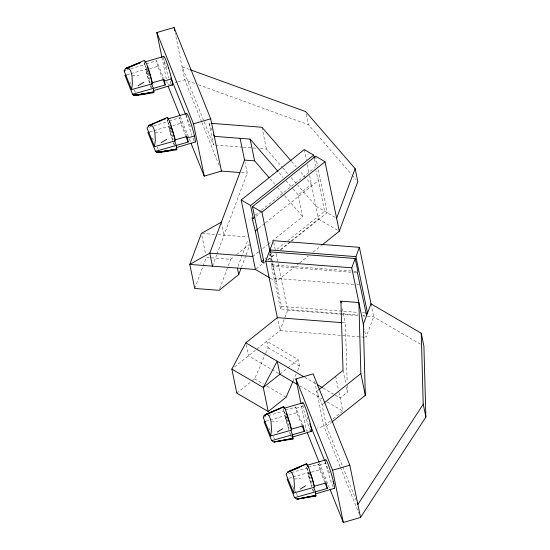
<?xml version="1.0" encoding="UTF-8"?>
<svg xmlns="http://www.w3.org/2000/svg" width="550" height="550" viewBox="0 0 550 550"><rect width="100%" height="100%" fill="white"/><g stroke="black" fill="none" stroke-linecap="round" stroke-linejoin="round"><path stroke-width="0.41" stroke-dasharray="2.75 2.06" d="M194.741 288.447L202.758 266.977M203.053 266.179L206.326 257.434L230.697 259.318L233.97 256.692M212.451 266.152L216.611 255.021M216.906 254.224L247.232 173.085L245.066 162.532M219.691 288.736L228.023 266.475M228.319 265.678L230.697 259.318M237.985 266.496L248.084 239.463M241.395 267.431L245.85 255.502M246.146 254.705L250.009 244.372M341.894 313.706L280.589 308.956L271.425 266.069L271.893 264.825L269.555 253.461M280.589 308.956L281.518 306.474L270.6 253.303M276.148 254.066L287.664 310.159L280.012 330.632L256.307 349.566M252.003 380.964L254.65 378.847L265.403 353.939M265.732 353.155L268.091 347.71L266.764 341.22L298.196 359.638L299.523 366.128L297.172 371.573M293.15 380.916L296.842 372.35M236.583 254.595L248.999 244.626M255.379 215.084L260.748 210.794M261.422 210.258L315.109 167.365M255.97 216.356L260.666 212.603M272.071 241.079L302.672 216.631L298.21 194.879L311.403 184.339L299.599 170.713M258.651 228.305L264.688 223.486M265.361 222.949L318.374 180.586L315.927 170.672M252.78 256.493L258.768 251.714M262.762 248.524L267.417 244.805M268.084 244.269L271.411 241.615M264.942 258.968L266.282 257.895M269.637 255.214L272.326 253.069M277.021 249.315L285.072 242.88M287.76 240.735L324.672 211.241L318.374 180.586M256.121 268.95L262.831 263.587M267.527 259.834L274.911 253.935M280.28 249.645L290.345 241.601M291.019 241.065L318.532 219.079L309.595 175.546M268.132 259.903L276.183 253.468M280.878 249.714L290.943 241.67M291.617 241.134L327.188 212.712L318.319 169.51M270.27 278.156L276.203 281.627L299.021 263.395M299.688 262.859L308.413 255.887M313.108 252.134L321.166 245.699M234.506 366.974L255.654 350.089M236.775 393.119L251.343 381.494M279.895 374.22L287.086 368.493M287.739 367.971L298.196 359.638M318.044 390.356L316.738 391.401L322.032 404.58L326.494 426.332L356.276 500.473M322.032 404.58L323.373 403.507M347.284 385.309L347.497 392.15L340.127 398.035L334.207 394.57M330.399 420.929L323.868 426.147L317.309 428.072M333.004 418.846L342.794 411.022L338.58 390.507M326.494 426.332L331.183 422.592M263.23 417.354L267.561 415.828M146.376 63.828L156.599 60.734L163.797 78.657M149.084 68.901L145.936 69.85A14.768 1.327 73.6 0 0 147.373 75.254L149.696 83.504M149.868 68.661L157.733 66.282L162.745 78.753M169.29 120.89L179.513 117.796L186.711 135.726M172.789 125.723L180.654 123.344L185.659 135.816M285.484 410.19L295.707 407.096L303.215 425.803M288.977 415.03L296.842 412.651L301.854 425.116M308.399 467.259L318.622 464.166L326.136 482.873M324.775 482.185L319.763 469.714L307.966 473.282A14.768 1.327 73.6 0 0 309.403 478.686L310.516 482.433A15.304 1.375 73.6 0 0 311.678 485.994M126.809 69.939L130.089 68.977M130.907 68.736L144.815 64.653L144.478 62.59M126.947 74.814L130.219 73.851M131.037 73.617L145.771 69.293L151.209 82.961M170.823 83.868L167.544 84.831L166.863 81.51M174.921 82.665L177.382 81.943M178.2 81.703L184.759 79.778L195.209 83.573M148.912 127.243L153.003 126.039M153.821 125.806L167.736 121.722L167.392 119.652M149.861 131.883L153.141 130.921M153.959 130.68L168.685 126.356L173.814 139.26M268.379 415.587L283.931 411.029L283.587 408.959M296.842 412.651L295.928 408.327L303.029 406.244M266.056 421.19L269.328 420.228M270.146 419.987L284.879 415.663L290.008 428.56M312.393 429.509L306.653 431.193L301.207 404.642M288.839 473.378L290.476 472.897M291.301 472.656L306.845 468.091L306.508 466.029M319.763 469.714L318.849 465.389L325.951 463.306M288.977 478.252L292.249 477.29M293.067 477.049L307.801 472.732L312.923 485.623M132.261 75.487L138.689 75.343M155.183 132.557L161.604 132.406M271.377 421.864L277.798 421.712M294.298 478.926L300.719 478.775M242.502 147.166L213.469 144.918L209.007 123.159L210.712 123.289M243.354 147.228L256.156 148.225M260.425 148.555L266.406 149.016L282.143 167.179M241.409 172.631L247.232 173.085M202.242 233.454L214.816 234.431M218.171 234.685L247.314 236.947M271.893 264.825L352.784 271.095M353.636 271.157L357.892 271.487M271.425 266.069L353.169 272.401M354.021 272.463L357.424 272.731M274.299 278.3L356.043 284.632M356.888 284.701L360.298 284.962M281.518 306.474L358.153 312.414M362.409 312.744L364.966 312.943M342.746 313.775L358.078 314.964M363.186 315.356L364.884 315.487M287.664 310.159L358.332 315.631M362.594 315.961L373.663 316.821L420.949 344.486M341.956 322.651L345.359 322.912L347.181 381.893M364.306 337.164L280.012 330.632L277.606 318.911M189.365 69.424L182.098 66.791L203.864 121M198.419 84.741L308.488 124.74L351.649 174.536M335.136 217.367L315.865 206.092L297.88 185.336M318.532 219.079L339.281 231.22M268.091 347.71L299.523 366.128M304.611 377.252L315.707 383.749M323.111 388.08L333.472 394.137M278.431 373.368L248.469 355.836L246.132 344.472M299.874 385.914L322.073 398.901M327.257 401.933L342.794 411.022M254.65 378.847L263.429 383.982M267.087 386.127L286.096 397.258M352.206 175.182L356.132 179.712M291.727 161.638L296.223 166.822M282.7 167.826L287.76 173.662M291.136 177.554L297.316 184.69M279.207 172.831L283.119 177.368M285.911 180.613L292.621 188.396M293.178 189.042L298.21 194.879M270.256 179.025L274.725 184.216M277.523 187.454L284.226 195.236M284.79 195.883L302.672 216.631M151.759 137.61L153.883 140.841M129.924 82.149L130.962 83.779M269.039 428.526L270.077 430.148M291.954 485.588L292.648 486.674M292.992 487.211L293.968 488.826M290.923 435.964L291.459 437.14M209.007 123.159L211.805 130.137M204.188 121.797L213.469 144.918M201.664 121.859L184.759 79.778L175.223 33.309M201.981 122.65L219.196 165.522M340.134 466.634L323.868 426.147L314.504 380.504M340.45 467.431L358.944 513.48M164.175 61.194L167.729 70.042M185.852 115.163L190.939 127.841M307.134 417.141L308.089 419.519M324.961 461.526L330.048 474.21M180.304 116.586L188.911 138.022M189.228 138.82L190.506 141.996M319.413 462.956L329.931 489.156M148.521 73.556L144.801 64.302A14.768 1.327 73.6 0 1 144.657 62.672M171.126 129.848L167.716 121.364A14.768 1.327 73.6 0 1 167.571 119.735M287.32 419.155L283.91 410.664A14.768 1.327 73.6 0 1 283.766 409.042M306.824 467.734L309.306 473.901M144.815 64.653L149.284 75.783M167.736 121.722L171.889 132.055M283.931 411.029L288.076 421.362M306.845 468.091L310.681 477.634M312.441 489.108L313.149 491.15M289.527 432.039L290.235 434.081M173.333 142.732L174.041 144.774M150.411 85.669L151.119 87.711M311.726 486.942L307.801 472.732M288.805 429.88L284.879 415.663M172.611 140.573L170.837 134.2M171.194 136.022L170.294 132.323A14.768 1.327 73.6 0 1 168.857 126.912M148.28 78.959L145.771 69.293M170.521 133.719L168.685 126.356M180.654 123.344L179.513 117.796M157.733 66.282L156.599 60.734M370.996 303.834L373.663 316.821L366.011 337.294L364.293 328.921M315.59 156.214L317.632 166.189M306.322 114.187L308.488 124.74M314.531 159.17L316.367 168.101M342.437 308.688L345.359 322.912M304.267 149.593L306.329 159.637M307.361 164.663L308.907 172.198M343.028 370.397L345.778 383.783M346.466 387.131L347.497 392.15M335.665 376.283L338.408 389.668M261.938 127.263L266.406 149.016M273.742 242.344L275.289 249.879M270.359 253.158L276.203 281.627M221.375 222.152L224.036 235.139M201.912 235.874L205.645 254.121M161.927 57.448L166.691 80.678M318.622 464.166L318.849 465.389M295.707 407.096L295.928 408.327M273.426 436.288A15.469 2.998 55.9 0 1 274.423 438.776M302.837 405.082A14.692 1.32 73.6 0 0 305.422 416.068L306.536 419.815A15.304 1.375 73.6 0 0 310.633 430.705M285.051 416.219A14.768 1.327 73.6 0 0 286.481 421.623L287.602 425.37A15.304 1.375 73.6 0 0 288.757 428.931M290.881 434.576A15.304 1.375 73.6 0 1 290.393 433.414M294.862 490.408A15.469 2.998 55.9 0 1 295.659 491.927M296.347 493.35A15.469 2.998 55.9 0 1 297.344 495.839M325.648 461.223A14.692 1.32 73.6 0 0 328.336 473.131L329.457 476.877A15.304 1.375 73.6 0 0 333.554 487.774M313.796 491.638A15.304 1.375 73.6 0 1 312.792 489.136M157.231 146.981A15.469 2.998 55.9 0 1 158.531 150.487M186.539 114.847A14.706 1.32 73.6 0 0 189.228 126.768L190.348 130.515A15.304 1.375 73.6 0 0 191.881 135.183M174.687 145.276A15.304 1.375 73.6 0 1 173.683 142.773M172.562 139.631A15.304 1.375 73.6 0 1 171.407 136.063M194.061 140.669A15.304 1.375 73.6 0 1 192.624 137.218M134.31 89.911A15.469 2.998 55.9 0 1 135.609 93.424M163.618 57.784A14.706 1.32 73.6 0 0 166.306 69.699L167.427 73.446A15.304 1.375 73.6 0 0 168.967 78.114M151.772 88.206A15.304 1.375 73.6 0 1 150.769 85.704M149.648 82.569A15.304 1.375 73.6 0 1 148.493 79.001M171.146 83.607A15.304 1.375 73.6 0 1 169.703 80.149"/><path stroke-width="0.82" d="M167.166 118.202L167.613 117.446L170.046 122.382L175.402 140.8L154.522 146.671L147.042 128.047L149.229 125.269L167.372 117.404M283.36 407.509L283.807 406.752L285.553 409.812L289.912 423.775A14.768 1.327 73.6 0 1 291.342 429.179L303.215 425.803L303.882 428.808L304.356 431.351L292.483 434.727M306.281 464.571L306.728 463.822L308.468 466.874L312.826 480.837A14.768 1.327 73.6 0 1 314.263 486.248L326.136 482.873L326.796 485.877L327.278 488.421L315.404 491.796A14.768 1.327 73.6 0 1 315.521 493.955M131.601 89.609L132.385 83.346L131.986 75.866A15.469 5.534 -87.7 0 0 129.051 68.564C127.126 66.715 124.788 69.108 124.121 70.984L131.601 89.609L152.481 83.737C150.253 75.941 149.016 66.997 144.458 60.342L127.002 67.918M154.522 146.671L155.306 140.408L154.901 132.935A15.469 5.534 -87.7 0 0 151.972 125.634L149.923 124.981M270.71 435.978L271.501 429.715L271.095 422.242A15.469 5.534 -87.7 0 0 268.166 414.941C266.241 413.091 263.897 415.484 263.23 417.354L270.71 435.978L291.589 430.107L289.754 422.751M293.631 493.047L294.415 486.784L294.016 479.304A15.469 5.534 -87.7 0 0 291.081 472.003C289.156 470.154 286.818 472.546 286.151 474.423L293.631 493.047L314.511 487.176L312.001 477.51M158.689 151.999L157.843 152.749L155.471 151.305L147.991 132.688L149.243 132.151M274.739 441.767L274.883 441.306M297.798 498.369L296.952 499.125L294.58 497.681L287.107 479.057L287.526 479.559M240.103 138.339L244.564 160.091L209.784 253.165L212.451 266.152L255.447 269.486L269.534 277.722M221.375 222.152L201.403 233.386L189.805 264.413L194.741 288.447L219.099 290.324L238.721 274.587L241.099 268.221M277.434 318.072L265.746 261.147L269.225 251.838L355.224 258.5L357.892 271.487L357.424 272.731L366.589 315.624M270.428 252.471L269.919 249.975L273.398 240.666L359.397 247.335L371.085 304.26M336.621 218.233L355.142 168.657L305.683 111.588L190.169 69.719M321.832 245.163L339.281 231.22L357.809 181.651L355.142 168.657M363.674 325.93L351.746 267.809L355.224 258.5M365.812 313.005L367.517 313.143L355.919 256.637L359.397 247.335M292.813 381.693L286.096 397.258L268.214 411.538L236.775 393.119L231.853 369.091L245.802 342.843L277.344 317.646L341.956 322.651M168.623 68.104A15.304 1.375 73.6 0 0 163.934 56.444L163.632 56.65A14.706 1.32 73.6 0 0 163.591 57.117M153.368 90.688L172.418 84.906M195.346 142.017A14.733 1.32 73.6 0 0 192.658 128.92L191.538 125.173A15.304 1.375 73.6 0 0 186.856 113.513L186.546 113.713A14.706 1.32 73.6 0 0 186.512 114.18M176.309 145.496A14.768 1.327 73.6 0 1 176.413 147.593L195.333 141.969M311.534 431.303A14.706 1.32 73.6 0 0 308.846 418.22L307.732 414.473A15.304 1.375 73.6 0 0 303.043 402.813L302.741 403.013A14.733 1.32 73.6 0 0 302.699 403.487M292.476 437.058L311.527 431.269M325.655 460.082L325.964 459.869A15.304 1.375 73.6 0 1 330.646 471.536L331.767 475.283A14.706 1.32 73.6 0 1 334.448 488.373M315.507 493.893L334.441 488.338M158.262 152.708L176.708 149.758L176.351 145.441L174.433 140.669M265.43 421.458L264.186 421.994L271.666 440.619L273.481 441.884L292.903 439.065L292.545 434.748L290.627 429.976M297.378 499.084L315.824 496.127L315.459 491.81L313.548 487.039M329.931 489.156L343.324 522.5L360.539 517.447L425.879 417.017L423.906 346.218L421.238 333.231L370.996 303.834L363.344 324.308L365.324 395.312L331.849 422.056M126.321 75.082L125.07 75.618L132.55 94.243L134.365 95.514L135.63 95.391M255.447 269.486L241.189 199.994L304.267 149.593L313.699 155.114L314.366 158.359M254.629 217.429L253.282 218.501L250.621 205.514L313.699 155.114M253.282 218.501L252.024 217.766L255.296 230.986L261.587 261.649L264.103 263.12L252.505 206.614L315.59 156.214L325.022 161.734L339.281 231.22M270.188 252.319L261.938 212.135L325.022 161.734M255.296 230.986L257.978 228.841M261.587 261.649L263.601 260.04M231.853 369.091L263.292 387.489L277.228 361.233L279.895 374.22L263.292 387.489L268.214 411.538M318.697 389.84L343.028 370.397L340.89 301.159L358.875 302.555L360.855 373.56L365.324 395.312M324.039 402.978L360.855 373.56M138.112 85.718L143.715 82.342M161.026 142.78L166.629 139.404M277.221 432.094L282.824 428.711M300.142 489.156L305.745 485.774M264.082 415.882L265.451 415.168M266.819 414.446L269.562 413.009M289.74 471.515L292.476 470.071M130.446 66.639L125.627 68.736L140.312 62.597M153.368 123.702L148.541 125.806L161.707 120.354M266.118 414.288L283.566 406.711M274.739 410.754L264.736 415.112L268.62 413.531M289.032 471.357L306.488 463.774M124.121 70.984L125.373 70.448M265.416 414.576L283.415 406.966M288.337 471.646L306.336 464.028M136.373 64.054L126.308 68.207L140.346 62.672M270.167 412.892L272.498 411.943M299.296 467.424L287.657 472.175L299.977 466.909M159.287 121.124L165.591 118.786M275.481 410.431L280.211 408.678M161.927 57.448L156.812 32.553L174.027 27.5L210.698 118.807L221.43 171.084L239.738 172.501M144.808 61.978L163.749 56.423M132.55 94.243L165.248 84.989L164.45 80.96L171.552 78.877M167.729 119.041L186.663 113.486M156.812 32.553L193.483 123.853L210.698 118.807M176.296 145.427L188.169 142.051L187.371 138.029L194.473 135.946M176.351 145.441L155.471 151.305M191.146 143.584L204.215 176.131L221.43 171.084M301.036 403.81L295.928 378.916L313.136 373.869L349.807 465.169L360.539 517.447M283.917 408.341L302.857 402.786M306.838 465.41L325.772 459.848M295.928 378.916L332.592 470.223L349.807 465.169M315.459 491.81L294.58 497.681M285.141 439.993L293.109 438.268L274.031 442.056L285.141 439.993L279.043 440.942M308.062 497.062L316.03 495.33L296.952 499.125L308.062 497.062L301.957 498.011M271.666 440.619L292.545 434.748A14.768 1.327 73.6 0 1 292.6 436.893M135.341 95.645L153.794 92.689L153.429 88.371L151.518 83.6M212.451 266.152L189.805 264.413L209.784 253.165L252.78 256.493M211.564 123.358L261.938 127.263L291.163 160.985M278.087 171.538L250.14 139.116L214.301 136.338L213.675 134.791M244.564 160.091L254.609 160.868L269.136 177.732M269.919 249.975L355.919 256.637M265.746 261.147L351.746 267.809M172.301 85.133L172.109 85.112A15.304 1.375 73.6 0 1 171.847 84.844M311.41 431.502L311.224 431.482A15.304 1.375 73.6 0 1 310.963 431.207M334.331 488.565L334.139 488.544A15.304 1.375 73.6 0 1 333.877 488.276M176.708 149.758L176.151 149.373M292.903 439.065L292.339 438.68M315.824 496.127L315.26 495.743M241.189 199.994L250.621 205.514M252.505 206.614L261.938 212.135M245.802 342.843L303.868 376.819M317.192 384.615L322.369 387.647M279.895 374.22L296.918 384.182M125.07 75.618L125.496 76.12M147.991 132.688L148.417 133.183M264.186 421.994L264.612 422.489M357.232 502.865L357.871 504.46L423.218 404.236L421.238 333.231M170.885 77.907L185.529 114.366M309.794 423.775L324.637 460.735M333.011 481.58L333.898 483.794M168.183 86.419L179.981 115.796M307.292 432.781L319.089 462.158M163.054 79.53L165.248 84.989M185.976 136.599L188.169 142.051M302.163 425.899L304.356 431.351M325.084 482.962L327.278 488.421M289.362 421.891L288.791 420.028A15.304 1.375 73.6 0 0 286.516 413.325M168.623 68.104L169.737 71.851A14.733 1.32 73.6 0 1 172.425 84.954M150.253 75.529L149.683 73.659A15.304 1.375 73.6 0 0 147.407 66.956M150.432 76.154L150.803 77.406A14.768 1.327 73.6 0 1 152.233 82.816L164.106 79.441L164.45 80.96M187.371 138.029L187.028 136.503L175.154 139.879A14.768 1.327 73.6 0 0 173.718 134.475L172.604 130.728A15.304 1.375 73.6 0 0 170.878 125.524M423.211 404.03L425.879 417.017M340.89 301.159L341.234 302.83M332.592 470.223L343.324 522.5M250.14 139.116L254.609 160.868M237.387 268.084L238.721 274.587M174.027 27.5L174.714 30.821M193.483 123.853L204.215 176.131M307.608 466.201A15.304 1.375 73.6 0 1 307.993 466.936M309.987 471.893A15.304 1.375 73.6 0 1 310.365 472.973M310.558 473.529A15.304 1.375 73.6 0 1 311.712 477.098M169.324 121.522A15.304 1.375 73.6 0 1 169.806 122.677M153.388 88.433A14.768 1.327 73.6 0 1 153.532 90.056M154 91.891L134.365 95.514L154 91.891M176.921 148.961L157.286 152.577L176.921 148.961M146.032 93.624L133.691 95.129L146.032 93.624M168.946 150.686L156.606 152.199L168.946 150.686"/></g></svg>
